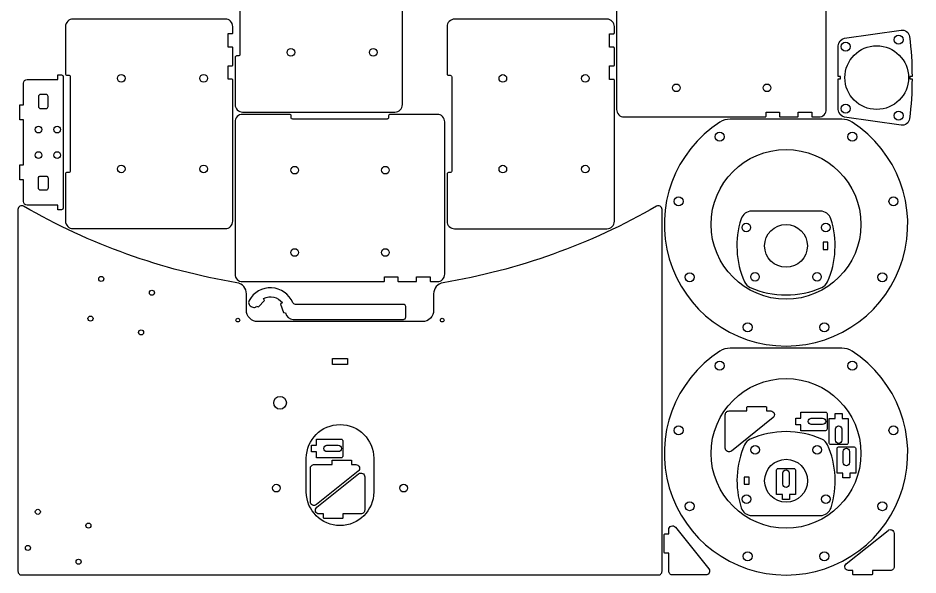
# Model space of a CAD drawing. Extents: x 1452 to 2654, y 4237 to 5737.
# Drawn here: x 1453 to 2654, y 4237 to 4981 of the extents above; entities that cross this region are included whole.
import ezdxf

# ---------------------------------------------------------------- set-up
doc = ezdxf.new("R2010")
doc.units = 0

# ---------------------------------------------------------------- blocks, each defined once
blk = doc.blocks.new('Part1519018104', base_point=(-12.5, -24))
at = {"layer": '1'}
for points in [[(12.5, 15.5), (12.5, -17.5), (4.5, -17.5), (4.5, -24), (-4.5, -24), (-4.5, -17.5), (-12.5, -17.5), (-12.5, 15.5, -0.4142136), (-10.5, 17.5), (10.5, 17.5, -0.4142136)], [(4.25, 11.5), (4.25, -3.5, -1), (-4.25, -3.5), (-4.25, 11.5, -1)]]:
    blk.add_lwpolyline(points, format="xyb", close=True, dxfattribs=at)
blk = doc.blocks.new('Part680143328', base_point=(-12.5, -24))
at = {"layer": '1'}
for points in [[(12.5, 15.5), (12.5, -17.5), (4.5, -17.5), (4.5, -24), (-4.5, -24), (-4.5, -17.5), (-12.5, -17.5), (-12.5, 15.5, -0.4142136), (-10.5, 17.5), (10.5, 17.5, -0.4142136)], [(4.25, 11.5), (4.25, -3.5, -1), (-4.25, -3.5), (-4.25, 11.5, -1)]]:
    blk.add_lwpolyline(points, format="xyb", close=True, dxfattribs=at)
blk = doc.blocks.new('Part1531876194', base_point=(-12.5, -24))
at = {"layer": '1'}
for points in [[(12.5, 15.5), (12.5, -17.5), (4.5, -17.5), (4.5, -24), (-4.5, -24), (-4.5, -17.5), (-12.5, -17.5), (-12.5, 15.5, -0.4142136), (-10.5, 17.5), (10.5, 17.5, -0.4142136)], [(4.25, 11.5), (4.25, -3.5, -1), (-4.25, -3.5), (-4.25, 11.5, -1)]]:
    blk.add_lwpolyline(points, format="xyb", close=True, dxfattribs=at)
blk = doc.blocks.new('Part645245156', base_point=(-12.5, -24))
at = {"layer": '1'}
for points in [[(12.5, 15.5), (12.5, -17.5), (4.5, -17.5), (4.5, -24), (-4.5, -24), (-4.5, -17.5), (-12.5, -17.5), (-12.5, 15.5, -0.4142136), (-10.5, 17.5), (10.5, 17.5, -0.4142136)], [(4.25, 11.5), (4.25, -3.5, -1), (-4.25, -3.5), (-4.25, 11.5, -1)]]:
    blk.add_lwpolyline(points, format="xyb", close=True, dxfattribs=at)
blk = doc.blocks.new('Part328370418', base_point=(-65.6, -46.5))
at = {"layer": '1'}
blk.add_lwpolyline([(60, -36, 0.18286), (55.5, 47.8, 0.187364), (47.8, 55.5, 0.210512), (-47.8, 55.5, 0.187364), (-55.5, 47.8, 0.18286), (-60, -36, 0.326489), (-45.7, -46.5), (45.7, -46.5, 0.326489)], format="xyb", close=True, dxfattribs=at)
blk.add_lwpolyline([(-49.5, 4.8), (-56, 4.8), (-56, -4.8), (-49.5, -4.8)], close=True, dxfattribs=at)
for centre, radius in [((-41.4, 41.4), 5.75), ((41.4, 41.4), 5.75), ((0, 0), 28.6), ((-53, -24.7), 5.75), ((53, -24.7), 5.75)]:
    blk.add_circle(centre, radius, dxfattribs=at)
blk = doc.blocks.new('Part1029178374', base_point=(-162.5, -162.5))
at = {"layer": '1'}
blk.add_lwpolyline([(88.2, 136.5, 0.144369), (74.6, 140.5), (-74.6, 140.5, 0.144369), (-88.2, 136.5, 3.391165)], format="xyb", close=True, dxfattribs=at)
for centre, radius in [((-88.5, 117.1), 6), ((88.5, 117.1), 6), ((0, 0), 100), ((-143.5, 30.7), 6), ((143.5, 30.7), 6), ((-128.7, -70.6), 6), ((128.7, -70.6), 6), ((-51.2, -137.5), 6), ((51.2, -137.5), 6)]:
    blk.add_circle(centre, radius, dxfattribs=at)
blk = doc.blocks.new('Part1849591903', base_point=(-12.5, -24))
at = {"layer": '1'}
for points in [[(12.5, 15.5), (12.5, -17.5), (4.5, -17.5), (4.5, -24), (-4.5, -24), (-4.5, -17.5), (-12.5, -17.5), (-12.5, 15.5, -0.4142136), (-10.5, 17.5), (10.5, 17.5, -0.4142136)], [(4.25, 11.5), (4.25, -3.5, -1), (-4.25, -3.5), (-4.25, 11.5, -1)]]:
    blk.add_lwpolyline(points, format="xyb", close=True, dxfattribs=at)
blk = doc.blocks.new('Part905521357', base_point=(-430, -248.5))
at = {"layer": '1'}
for points in [[(430, 239.8, 0.577557), (422.5, 244.1, -0.090376), (137.6, 142, 0.367042), (125, 127.2), (125, 105, -0.414214), (110, 90), (-110, 90, -0.414214), (-125, 105), (-125, 127.2, 0.367042), (-137.6, 142, -0.090376), (-422.5, 244.1, 0.577557), (-430, 239.8), (-430, -243.5, 0.414214), (-425, -248.5), (425, -248.5, 0.414214), (430, -243.5)], [(45, -92.5), (45, -137.5, -1), (-45, -137.5), (-45, -92.5, -1)]]:
    blk.add_lwpolyline(points, format="xyb", close=True, dxfattribs=at)
blk.add_lwpolyline([(10, 40.9), (10, 32.7), (-10, 32.7), (-10, 40.9)], close=True, dxfattribs=at)
for centre, radius in [((-318.8, 147), 3.4), ((-251.2, 128.6), 3.4), ((-333.2, 94), 3.4), ((-136.5, 92), 2.5), ((136.5, 92), 2.5), ((-265.7, 75.6), 3.4), ((-80, -18.5), 8.5), ((-85, -132.5), 5.1), ((85, -132.5), 5.1), ((-403.5, -164.1), 3.4), ((-336, -182.5), 3.4), ((-416.7, -212.4), 3.4), ((-349.1, -230.8), 3.4)]:
    blk.add_circle(centre, radius, dxfattribs=at)
blk = doc.blocks.new('Part1275967164', base_point=(-65.6, -46.5))
at = {"layer": '1'}
blk.add_lwpolyline([(60, -36, 0.18286), (55.5, 47.8, 0.187364), (47.8, 55.5, 0.210512), (-47.8, 55.5, 0.187364), (-55.5, 47.8, 0.18286), (-60, -36, 0.326489), (-45.7, -46.5), (45.7, -46.5, 0.326489)], format="xyb", close=True, dxfattribs=at)
blk.add_lwpolyline([(-49.5, 4.8), (-56, 4.8), (-56, -4.8), (-49.5, -4.8)], close=True, dxfattribs=at)
for centre, radius in [((-41.4, 41.4), 5.75), ((41.4, 41.4), 5.75), ((0, 0), 28.6), ((-53, -24.7), 5.75), ((53, -24.7), 5.75)]:
    blk.add_circle(centre, radius, dxfattribs=at)
blk = doc.blocks.new('Part1761570336', base_point=(-162.5, -162.5))
at = {"layer": '1'}
blk.add_lwpolyline([(88.2, 136.5, 0.144369), (74.6, 140.5), (-74.6, 140.5, 0.144369), (-88.2, 136.5, 3.391165)], format="xyb", close=True, dxfattribs=at)
for centre, radius in [((-88.5, 117.1), 6), ((88.5, 117.1), 6), ((0, 0), 100), ((-143.5, 30.7), 6), ((143.5, 30.7), 6), ((-128.7, -70.6), 6), ((128.7, -70.6), 6), ((-51.2, -137.5), 6), ((51.2, -137.5), 6)]:
    blk.add_circle(centre, radius, dxfattribs=at)
blk = doc.blocks.new('Part986589861', base_point=(-140, -111.7))
at = {"layer": '1'}
blk.add_lwpolyline([(140, 101.7, 0.414214), (130, 111.7), (67, 111.7, 0.414214), (65, 109.7), (65, 107.4, -0.414214), (63, 105.4), (-63, 105.4, -0.414214), (-65, 107.4), (-65, 109.7, 0.414214), (-67, 111.7), (-130, 111.7, 0.414214), (-140, 101.7), (-140, -101.7, 0.414214), (-130, -111.7), (58.5, -111.7, 0.414214), (59.5, -110.7), (59.5, -105.4), (77.5, -105.4), (77.5, -110.7, 0.414214), (78.5, -111.7), (101.5, -111.7, 0.414214), (102.5, -110.7), (102.5, -105.4), (120.5, -105.4), (120.5, -110.7, 0.414214), (121.5, -111.7), (130, -111.7, 0.414214), (140, -101.7)], format="xyb", close=True, dxfattribs=at)
for centre in [(-60.2, 37.2), (60.8, 37.2), (-60.2, -72.8), (60.8, -72.8)]:
    blk.add_circle(centre, 5.1, dxfattribs=at)
blk = doc.blocks.new('Part1261060681', base_point=(-90, -53))
at = {"layer": '1'}
for points in [[(90, -46), (90, -51, -0.414213562), (88, -53), (-88, -53, -0.414213562), (-90, -51), (-90, -46), (-84, -46), (-84, -5, -0.414213562), (-79, 0), (-50, 0), (-50, 4.7625), (-30, 4.7625), (-30, 0), (30, 0), (30, 4.7625), (50, 4.7625), (50, 0), (79, 0, -0.414213562), (84, -5), (84, -46)], [(-45, -23), (-45, -30, -0.414213562), (-48, -33), (-61, -33, -0.414213562), (-64, -30), (-64, -23, -0.414213562), (-61, -20), (-48, -20, -0.414213562)], [(64, -23, 0.414213562), (61, -20), (48, -20, 0.414213562), (45, -23), (45, -30, 0.414213562), (48, -33), (61, -33, 0.414213562), (64, -30)]]:
    blk.add_lwpolyline(points, format="xyb", close=True, dxfattribs=at)
for centre in [(-17, -20), (17, -20), (-17, -45), (17, -45)]:
    blk.add_circle(centre, 4.5, dxfattribs=at)
blk = doc.blocks.new('Part1966091067', base_point=(-140, -111.7))
at = {"layer": '1'}
blk.add_lwpolyline([(140, 101.7, 0.414214), (130, 111.7), (67, 111.7, 0.414214), (65, 109.7), (65, 107.4, -0.414214), (63, 105.4), (-63, 105.4, -0.414214), (-65, 107.4), (-65, 109.7, 0.414214), (-67, 111.7), (-130, 111.7, 0.414214), (-140, 101.7), (-140, -101.7, 0.414214), (-130, -111.7), (58.5, -111.7, 0.414214), (59.5, -110.7), (59.5, -105.4), (77.5, -105.4), (77.5, -110.7, 0.414214), (78.5, -111.7), (101.5, -111.7, 0.414214), (102.5, -110.7), (102.5, -105.4), (120.5, -105.4), (120.5, -110.7, 0.414214), (121.5, -111.7), (130, -111.7, 0.414214), (140, -101.7)], format="xyb", close=True, dxfattribs=at)
for centre in [(-60.2, 37.2), (60.8, 37.2), (-60.2, -72.8), (60.8, -72.8)]:
    blk.add_circle(centre, 5.1, dxfattribs=at)
blk = doc.blocks.new('Part1511770155', base_point=(-140, -111.7))
at = {"layer": '1'}
blk.add_lwpolyline([(140, 101.7, 0.414214), (130, 111.7), (67, 111.7, 0.414214), (65, 109.7), (65, 107.4, -0.414214), (63, 105.4), (-63, 105.4, -0.414214), (-65, 107.4), (-65, 109.7, 0.414214), (-67, 111.7), (-130, 111.7, 0.414214), (-140, 101.7), (-140, -101.7, 0.414214), (-130, -111.7), (58.5, -111.7, 0.414214), (59.5, -110.7), (59.5, -105.4), (77.5, -105.4), (77.5, -110.7, 0.414214), (78.5, -111.7), (101.5, -111.7, 0.414214), (102.5, -110.7), (102.5, -105.4), (120.5, -105.4), (120.5, -110.7, 0.414214), (121.5, -111.7), (130, -111.7, 0.414214), (140, -101.7)], format="xyb", close=True, dxfattribs=at)
for centre in [(-60.2, 37.2), (60.8, 37.2), (-60.2, -72.8), (60.8, -72.8)]:
    blk.add_circle(centre, 5.1, dxfattribs=at)
blk = doc.blocks.new('Part818906941', base_point=(-63.7, -47.2))
at = {"layer": '1'}
blk.add_lwpolyline([(63.5, -32.5, -0.420854), (54.9, -43.9, -0.029588), (1.5, -47.2), (1.5, -44.2), (-1.5, -44.2), (-1.5, -47.2, -0.029588), (-54.9, -43.9, -0.420854), (-63.5, -32.5), (-52.6, 42.8, -0.372566), (-42.7, 51.4), (-1.5, 51.4), (-1.5, 48.4), (1.5, 48.4), (1.5, 51.4), (42.7, 51.4, -0.372566), (52.6, 42.8)], format="xyb", close=True, dxfattribs=at)
for centre, radius in [((-41.4, 41.4), 6), ((0, 0), 42.5), ((41.4, 41.4), 6), ((-50.7, -29.2), 6), ((50.7, -29.2), 6)]:
    blk.add_circle(centre, radius, dxfattribs=at)
blk = doc.blocks.new('Part992336606', base_point=(-140, -111.7))
at = {"layer": '1'}
blk.add_lwpolyline([(140, 101.7, 0.414214), (130, 111.7), (67, 111.7, 0.414214), (65, 109.7), (65, 107.4, -0.414214), (63, 105.4), (-63, 105.4, -0.414214), (-65, 107.4), (-65, 109.7, 0.414214), (-67, 111.7), (-130, 111.7, 0.414214), (-140, 101.7), (-140, -101.7, 0.414214), (-130, -111.7), (58.5, -111.7, 0.414214), (59.5, -110.7), (59.5, -105.4), (77.5, -105.4), (77.5, -110.7, 0.414214), (78.5, -111.7), (101.5, -111.7, 0.414214), (102.5, -110.7), (102.5, -105.4), (120.5, -105.4), (120.5, -110.7, 0.414214), (121.5, -111.7), (130, -111.7, 0.414214), (140, -101.7)], format="xyb", close=True, dxfattribs=at)
for centre in [(-60.2, 37.2), (60.8, 37.2), (-60.2, -72.8), (60.8, -72.8)]:
    blk.add_circle(centre, 5.1, dxfattribs=at)
blk = doc.blocks.new('Part2073051738', base_point=(-140, -111.7))
at = {"layer": '1'}
blk.add_lwpolyline([(140, 101.7, 0.414214), (130, 111.7), (67, 111.7, 0.414214), (65, 109.7), (65, 107.4, -0.414214), (63, 105.4), (-63, 105.4, -0.414214), (-65, 107.4), (-65, 109.7, 0.414214), (-67, 111.7), (-130, 111.7, 0.414214), (-140, 101.7), (-140, -101.7, 0.414214), (-130, -111.7), (58.5, -111.7, 0.414214), (59.5, -110.7), (59.5, -105.4), (77.5, -105.4), (77.5, -110.7, 0.414214), (78.5, -111.7), (101.5, -111.7, 0.414214), (102.5, -110.7), (102.5, -105.4), (120.5, -105.4), (120.5, -110.7, 0.414214), (121.5, -111.7), (130, -111.7, 0.414214), (140, -101.7)], format="xyb", close=True, dxfattribs=at)
for centre in [(-60.2, 37.2), (60.8, 37.2), (-60.2, -72.8), (60.8, -72.8)]:
    blk.add_circle(centre, 5.1, dxfattribs=at)

msp = doc.modelspace()

# ---------------------------------------------------------------- linework, layer by layer
at = {"layer": '1'}
for points in [[(1761.3, 4603.7, 0.483627), (1765, 4595.1), (1767.5, 4594.4, 0.376723), (1771, 4596.2), (1773.8, 4595.1), (1781.9, 4603.9), (1780.6, 4606.5, -0.359862), (1805.7, 4600.8), (1803.3, 4599), (1806.9, 4587.5), (1809.9, 4587.3, 0.380697), (1819.9, 4578.5), (1967.3, 4578.5, 0.414214), (1970.3, 4581.5), (1970.3, 4595.5, 0.414214), (1967.3, 4598.5), (1823.1, 4598.5, -0.302147), (1819.4, 4600.9, 0.631011)], [(2460.8, 4447.2), (2405.1, 4402.6, -0.62888), (2397, 4406.5), (2397, 4451.1, -0.414214), (2402, 4456.1), (2426, 4456.1), (2426, 4461.1, -0.414214), (2427, 4462.1), (2451, 4462.1, -0.414214), (2452, 4461.1), (2452, 4456.1), (2457.7, 4456.1, -0.708958)], [(1906.8, 4375.6), (1851.1, 4331, -0.62888), (1843, 4334.9), (1843, 4379.5, -0.414214), (1848, 4384.5), (1872, 4384.5), (1872, 4389.5, -0.414214), (1873, 4390.5), (1897, 4390.5, -0.414214), (1898, 4389.5), (1898, 4384.5), (1903.7, 4384.5, -0.708958)], [(1851.6, 4327.5), (1907.4, 4372.1, -0.62888), (1915.5, 4368.2), (1915.5, 4323.6, -0.414214), (1910.5, 4318.6), (1886.5, 4318.6), (1886.5, 4313.6, -0.414214), (1885.5, 4312.6), (1861.5, 4312.6, -0.414214), (1860.5, 4313.6), (1860.5, 4318.6), (1854.7, 4318.6, -0.708958)], [(2330.5, 4300.8), (2375.1, 4245.1, -0.62888), (2371.2, 4237), (2326.6, 4237, -0.414214), (2321.6, 4242), (2321.6, 4266), (2316.6, 4266, -0.414214), (2315.6, 4267), (2315.6, 4291, -0.414214), (2316.6, 4292), (2321.6, 4292), (2321.6, 4297.7, -0.708958)], [(2558.5, 4251.9), (2614.3, 4296.5, -0.62888), (2622.4, 4292.6), (2622.4, 4248, -0.414214), (2617.4, 4243), (2593.4, 4243), (2593.4, 4238, -0.414214), (2592.4, 4237), (2568.4, 4237, -0.414214), (2567.4, 4238), (2567.4, 4243), (2561.7, 4243, -0.708958)]]:
    msp.add_lwpolyline(points, format="xyb", close=True, dxfattribs=at)

# ---------------------------------------------------------------- block references
for name, p, rotation in [('Part2073051738', (1965.9, 4855.4), 90.0000001836389), ('Part1966091067', (1739.4, 4699.7), 90.0000001836389), ('Part1511770155', (2248.9, 4699.5), 90.0000001836389), ('Part818906941', (2646.4, 4837.7), 90.0000001836389), ('Part1261060681', (1512.9, 4725), 90.0000001836389), ('Part1275967164', (2543.7, 4723.1), 180), ('Part1531876194', (2491.4, 4454.7), 269.999999977959), ('Part680143328', (2560.9, 4452.6), 180), ('Part1849591903', (1844.7, 4418.5), 269.999999977959)]:
    msp.add_blockref(name, p, dxfattribs=dict(at, rotation=rotation))
for name, p in [('Part992336606', (2251.9, 4848.9)), ('Part986589861', (1742.4, 4628.9)), ('Part1761570336', (2315.6, 4542.9)), ('Part905521357', (1452.6, 4237)), ('Part1029178374', (2315.6, 4237)), ('Part328370418', (2412.6, 4316.4)), ('Part1519018104', (2546.2, 4366.6)), ('Part645245156', (2465.6, 4337.8))]:
    msp.add_blockref(name, p, dxfattribs=at)

doc.saveas('drawing.dxf')
